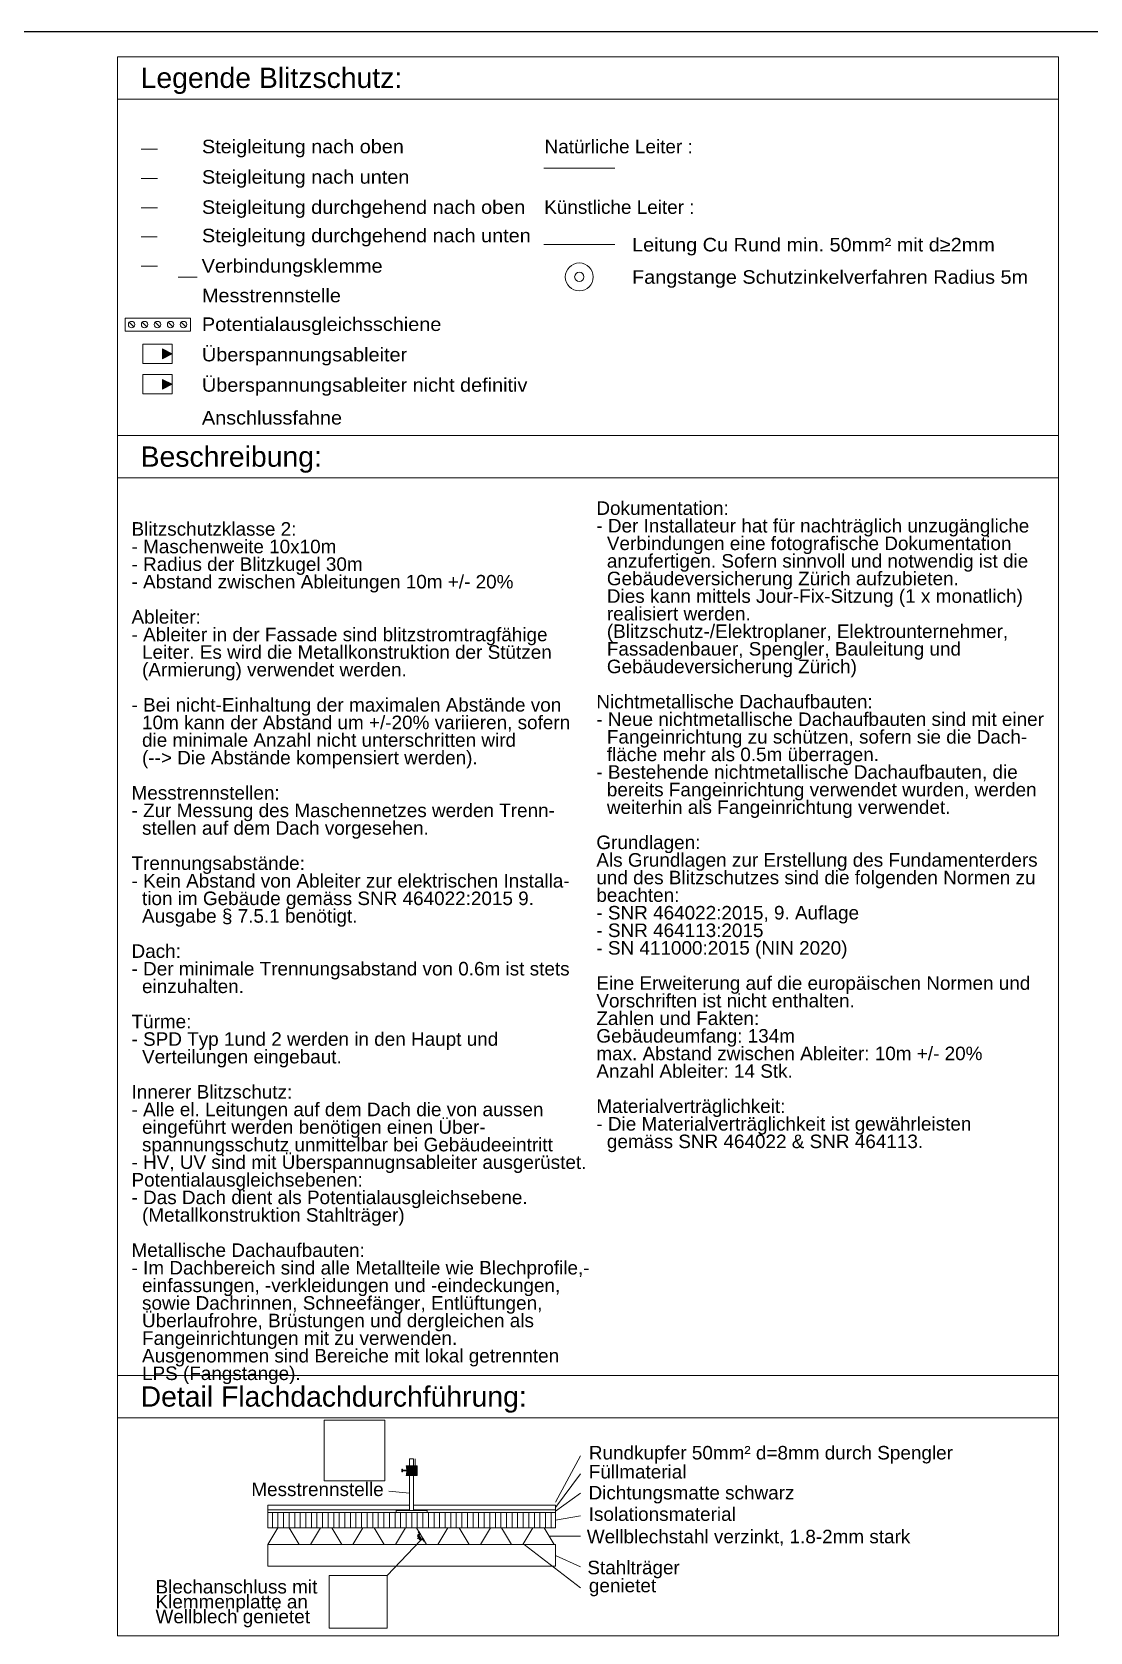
# Model space of a CAD drawing. Extents: x -1132 to 613, y -179 to 712.
# Drawn here: x 185.3 to 398.9, y 142.4 to 465.5 of the extents above; entities that cross this region are included whole.
import ezdxf
from ezdxf.lldxf.tags import DXFTag

# ---------------------------------------------------------------- set-up
doc = ezdxf.new("R2010")
doc.units = 0
doc.layers.get('0').update_dxf_attribs({"lineweight": 13})
for name, color, linetype, lineweight, true_color in [('EL01_WAN_Blechanschluss mit Klemmenplatte', 1, 'Continuous', 13, 0xff0000), ('EL01_WAN_Blitzschutz_natürlicher _Leiter', 3, 'Continuous', 13, 0x00ff00), ('EL01_WAN_Flachdachdurchführung', 9, 'Continuous', 13, 0x808080), ('EL01_WAN_Geometrie', 3, 'Continuous', 13, 0x00ff00), ('EL01_WAN_Geometrie-A0GYANLHE9', 3, 'Continuous', 13, 0x00ff00), ('EL01_WAN_künst_Leiter', 1, 'Continuous', 13, 0xff0000), ('EL01_WAN_Maschennetz', 1, 'Continuous', 13, 0xff0000), ('EL01_WAN_Ringerder', 1, 'Continuous', 13, 0xff0000), ('EL01_WAN_Schutzwinkelverfahren', 4, 'Continuous', 13, 0x00ffff), ('EL01_WAN_Starkstrom-A0GYANLME9', 1, 'Continuous', 13, 0xff0000), ('EL01_WAN_Text-A0GYANLIE9', 2, 'Continuous', 13, 0xffff00), ('EL01_WAN_Venti', 1, 'Continuous', 13, 0xff0000), ('EL01_WANX_Bitmap', 1, 'Continuous', 13, 0xff0000), ('Füllmaterial', 7, 'Continuous', 13, 0xff6600), ('Isolation', 4, 'Continuous', 13, 0x00ffff), ('Rippendecke', 6, 'Continuous', 13, 0xff00ff), ('Stahlträger', 3, 'Continuous', 13, 0x00ff00)]:
    doc.layers.add(name, color=color, linetype=linetype, lineweight=lineweight, true_color=true_color)
for name, color, linetype, lineweight in [('EL01_WAN_Innerer Kreis Fangstange', 7, 'Continuous', 13), ('EL01_WAN_Text', 7, 'Continuous', 13), ('Matte Isolation schwaz', 7, 'Continuous', 13)]:
    doc.layers.add(name, color=color, linetype=linetype, lineweight=lineweight)
doc.styles.get("Standard").update_dxf_attribs({"font": 'arial.ttf'})
tags = doc.linetypes.add('ACAD_ISO03W100', pattern=[30, 12, -18]).pattern_tags.tags
tags[6:7] = [DXFTag(74, 4), DXFTag(75, 0), DXFTag(340, '0'), DXFTag(46, 0.0), DXFTag(50, 0.0), DXFTag(44, 0.0), DXFTag(45, 0.0)]
tags[4:5] = [DXFTag(74, 4), DXFTag(75, 0), DXFTag(340, '0'), DXFTag(46, 0.0), DXFTag(50, 0.0), DXFTag(44, 0.0), DXFTag(45, 0.0)]
picture_1 = doc.add_image_def('image1.png', size_in_pixel=(289, 288))
picture_2 = doc.add_image_def('image4.png', size_in_pixel=(362, 331))

# ---------------------------------------------------------------- blocks, each defined once
blk = doc.blocks.new('Polygon-A0ULN87BQT', base_point=(232.93, 163.41))
at = {"color": 0, "linetype": 'ByBlock', "lineweight": -2, "ltscale": 0.13}
for p, q in [((232.93, 163.41), (232.93, 166.47)), ((232.93, 166.47), (290.99, 166.47)), ((290.99, 166.47), (290.99, 163.41)), ((290.99, 163.41), (232.93, 163.41))]:
    blk.add_line(p, q, dxfattribs=at)
blk = doc.blocks.new('Polygon-A0ULN87LQT', base_point=(263.37, 161.12))
at = {"color": 0, "linetype": 'ByBlock', "lineweight": -2, "ltscale": 0.13}
for p, q in [((263.37, 161.81), (263.44, 161.85)), ((263.78, 161.12), (263.37, 161.81)), ((263.44, 161.85), (263.85, 161.17)), ((263.85, 161.17), (263.78, 161.12))]:
    blk.add_line(p, q, dxfattribs=at)
blk = doc.blocks.new('Schraffur-A0ULN88DQT', base_point=(211.63, 399.54))
at = {"color": 0, "linetype": 'ByBlock', "lineweight": -2, "ltscale": 0.13}
blk.add_solid([(213.59, 400.53), (211.63, 399.54), (211.63, 401.51)], dxfattribs=at)
blk = doc.blocks.new('Schraffur-A0ULN89LQT', base_point=(260.83, 173.98))
at = {"linetype": 'ByBlock', "lineweight": -2, "ltscale": 0.13}
blk.add_hatch(color=0, dxfattribs=at).paths.add_polyline_path([(263.05, 175.94), (263.05, 173.98), (260.83, 173.98), (260.87, 174.14), (260.9, 174.3), (260.93, 174.46), (260.95, 174.62), (260.96, 174.78), (260.97, 174.94), (260.96, 175.11), (260.95, 175.28), (260.93, 175.44), (260.91, 175.61), (260.87, 175.77), (260.83, 175.94)])
blk = doc.blocks.new('Polygon-A0ULN89VQT', base_point=(202.58, 141.6))
at = {"color": 0, "linetype": 'ByBlock', "lineweight": -2, "ltscale": 0.13}
for p, q in [((202.58, 141.6), (202.58, 194.16)), ((202.58, 194.16), (392.58, 194.16)), ((392.58, 194.16), (392.58, 141.6)), ((392.58, 141.6), (202.58, 141.6))]:
    blk.add_line(p, q, dxfattribs=at)
blk = doc.blocks.new('Polygon-A0ULN8B1QT', base_point=(202.58, 384.02))
at = {"color": 0, "linetype": 'ByBlock', "lineweight": -2, "ltscale": 0.13}
for p, q in [((202.58, 384.02), (202.58, 460.53)), ((202.58, 460.53), (392.58, 460.53)), ((392.58, 460.53), (392.58, 384.02)), ((392.58, 384.02), (202.58, 384.02))]:
    blk.add_line(p, q, dxfattribs=at)
blk = doc.blocks.new('Polygon-A0ULN8B5QT', base_point=(263.1, 160.68))
at = {"color": 0, "linetype": 'ByBlock', "lineweight": -2, "ltscale": 0.13}
for p, q in [((263.1, 161.92), (263.53, 162.18)), ((263.74, 160.85), (263.1, 161.92)), ((263.27, 162.6), (263.4, 162.68)), ((263.53, 162.18), (263.27, 162.6)), ((263.73, 162.13), (263.32, 161.89)), ((263.32, 161.89), (263.82, 161.06)), ((263.4, 162.68), (263.73, 162.13)), ((264.17, 161.1), (263.74, 160.85)), ((263.82, 161.06), (264.22, 161.3)), ((264.42, 160.68), (264.17, 161.1)), ((264.22, 161.3), (264.55, 160.75)), ((264.55, 160.75), (264.42, 160.68))]:
    blk.add_line(p, q, dxfattribs=at)
blk = doc.blocks.new('Polygon-A0ULN8CFQT', base_point=(262.3, 166.47))
at = {"color": 0, "linetype": 'ByBlock', "lineweight": -2, "ltscale": 0.13}
for p, q in [((262.3, 167.03), (290.99, 167.03)), ((262.3, 166.86), (262.3, 167.03)), ((265.07, 166.86), (262.3, 166.86)), ((265.07, 166.47), (265.07, 166.86)), ((290.99, 166.47), (265.07, 166.47)), ((290.99, 166.47), (290.99, 167.03))]:
    blk.add_line(p, q, dxfattribs=at)
blk = doc.blocks.new('Polygon-A0ULN8D1QT', base_point=(263.16, 161.21))
at = {"color": 0, "linetype": 'ByBlock', "lineweight": -2, "ltscale": 0.13}
for p, q in [((263.16, 161.27), (263.33, 161.37)), ((263.19, 161.21), (263.16, 161.27)), ((263.36, 161.31), (263.19, 161.21)), ((263.33, 161.37), (263.36, 161.31))]:
    blk.add_line(p, q, dxfattribs=at)
blk = doc.blocks.new('Polygon-A0ULN8D3QT', base_point=(202.58, 194.16))
at = {"color": 0, "linetype": 'ByBlock', "lineweight": -2, "ltscale": 0.13}
for p, q in [((202.58, 194.16), (202.58, 384.02)), ((202.58, 384.02), (392.58, 384.02)), ((392.58, 384.02), (392.58, 194.16)), ((392.58, 194.16), (202.58, 194.16))]:
    blk.add_line(p, q, dxfattribs=at)
blk = doc.blocks.new('Polygon-A0ULN8ERQT', base_point=(232.93, 166.47))
at = {"color": 0, "linetype": 'ByBlock', "lineweight": -2, "ltscale": 0.13}
for p, q in [((232.93, 167.03), (261.54, 167.03)), ((232.93, 166.47), (232.93, 167.03)), ((232.93, 166.47), (258.85, 166.47)), ((258.85, 166.86), (261.54, 166.86)), ((258.85, 166.47), (258.85, 166.86)), ((261.54, 167.03), (261.54, 166.86))]:
    blk.add_line(p, q, dxfattribs=at)
blk = doc.blocks.new('Polygon-A0ULN8FDQT', base_point=(232.93, 155.65))
at = {"color": 0, "linetype": 'ByBlock', "lineweight": -2, "ltscale": 0.13}
for p, q in [((232.93, 155.65), (232.93, 160.02)), ((232.93, 160.02), (290.99, 160.02)), ((290.99, 160.02), (290.99, 155.65)), ((290.99, 155.65), (232.93, 155.65))]:
    blk.add_line(p, q, dxfattribs=at)
blk = doc.blocks.new('Polygon-A0ULN8G1QT', base_point=(262.3, 167.03))
at = {"color": 0, "linetype": 'ByBlock', "lineweight": -2, "ltscale": 0.13}
for p, q in [((262.3, 167.99), (290.99, 167.99)), ((262.3, 167.99), (262.3, 167.03)), ((290.99, 167.03), (262.3, 167.03)), ((290.99, 167.99), (290.99, 167.03))]:
    blk.add_line(p, q, dxfattribs=at)
blk = doc.blocks.new('Polygon-A0ULN8G7QT', base_point=(263.14, 161))
at = {"color": 0, "linetype": 'ByBlock', "lineweight": -2, "ltscale": 0.13}
for p, q in [((263.14, 161.69), (263.21, 161.73)), ((263.55, 161), (263.14, 161.69)), ((263.21, 161.73), (263.62, 161.04)), ((263.62, 161.04), (263.55, 161))]:
    blk.add_line(p, q, dxfattribs=at)
blk = doc.blocks.new('Polygon-A0ULN8GHQT', base_point=(232.93, 167.03))
at = {"color": 0, "linetype": 'ByBlock', "lineweight": -2, "ltscale": 0.13}
for p, q in [((232.93, 167.03), (232.93, 167.99)), ((232.93, 167.99), (261.54, 167.99)), ((261.54, 167.03), (232.93, 167.03)), ((261.54, 167.99), (261.54, 167.03))]:
    blk.add_line(p, q, dxfattribs=at)
blk = doc.blocks.new('Schraffur-A0ULN8GLQT', base_point=(211.63, 393.41))
at = {"color": 0, "linetype": 'ByBlock', "lineweight": -2, "ltscale": 0.13}
blk.add_solid([(213.59, 394.39), (211.63, 393.41), (211.63, 395.37)], dxfattribs=at)

msp = doc.modelspace()

# ---------------------------------------------------------------- linework, layer by layer
at = {"color": 0, "linetype": 'ByBlock', "lineweight": -2, "ltscale": 0.13}
msp.add_line((607.58, 465.53), (-1132.42, 465.53), dxfattribs=at)
at = {"layer": 'EL01_WAN_Blitzschutz_natürlicher _Leiter', "ltscale": 0.13}
for p, q in [((302.98, 438.03), (288.61, 438.03)), ((204.08, 405.12), (204.08, 407.74)), ((217.26, 407.74), (204.08, 407.74)), ((217.26, 405.12), (217.26, 407.74)), ((204.08, 405.12), (217.26, 405.12)), ((205.4, 406.43), (204.93, 406.89)), ((205.86, 405.96), (205.4, 406.43)), ((208.02, 406.43), (207.56, 406.89)), ((208.48, 405.96), (208.02, 406.43)), ((210.64, 406.43), (210.18, 406.89)), ((211.11, 405.96), (210.64, 406.43)), ((213.27, 406.43), (212.8, 406.89)), ((213.73, 405.96), (213.27, 406.43)), ((215.89, 406.43), (215.43, 406.89)), ((216.35, 405.96), (215.89, 406.43))]:
    msp.add_line(p, q, dxfattribs=at)
at = {"layer": 'EL01_WAN_Blitzschutz_natürlicher _Leiter', "ltscale": 0.13, "extrusion": (0, 0, -1)}
for centre in [(-205.4, 406.43, 30.06), (-208.02, 406.43, 30.06), (-210.64, 406.43, 30.06), (-213.27, 406.43, 30.06), (-215.89, 406.43, 30.06)]:
    msp.add_circle(centre, 0.656, dxfattribs=at)
at = {"layer": 'EL01_WAN_Flachdachdurchführung', "ltscale": 0.13}
for p, q in [((260.11, 175.21), (259.98, 175.21)), ((259.98, 174.71), (259.98, 175.21)), ((260.11, 174.71), (259.98, 174.71)), ((260.11, 175.02), (260.11, 175.21)), ((260.11, 175.02), (260.11, 174.9)), ((260.97, 175.02), (260.11, 175.02)), ((260.11, 174.9), (260.11, 174.71)), ((260.11, 174.9), (260.97, 174.9)), ((263.05, 175.94), (260.83, 175.94)), ((261.54, 177.35), (261.54, 175.94)), ((261.54, 177.35), (262.3, 177.35)), ((262.3, 177.35), (262.3, 175.94)), ((263.05, 173.98), (263.05, 175.94)), ((260.83, 173.98), (263.05, 173.98)), ((261.54, 166.86), (261.54, 173.98)), ((262.3, 166.86), (262.3, 173.98)), ((258.85, 166.86), (258.85, 166.47)), ((265.07, 166.86), (258.85, 166.86)), ((258.85, 166.47), (265.07, 166.47)), ((265.07, 166.47), (265.07, 166.86))]:
    msp.add_line(p, q, dxfattribs=at)
msp.add_spline([(260.83, 175.94, 730.67), (260.97, 174.94, 730.67), (260.83, 173.98, 730.67)], degree=3, dxfattribs=at)
at = {"layer": 'EL01_WAN_Geometrie-A0GYANLHE9', "ltscale": 0.13}
for p, q in [((202.58, 451.96), (392.58, 451.96)), ((202.58, 375.45), (392.58, 375.45)), ((202.58, 185.6), (392.58, 185.6))]:
    msp.add_line(p, q, dxfattribs=at)
at = {"layer": 'EL01_WAN_Innerer Kreis Fangstange', "ltscale": 0.13}
msp.add_circle((295.8, 416.06), 0.935, dxfattribs=at)
at = {"layer": 'EL01_WAN_künst_Leiter', "linetype": 'ACAD_ISO03W100', "ltscale": 0.065}
for p, q in [((210.64, 441.84), (207.36, 441.84)), ((210.64, 435.94), (207.36, 435.94)), ((210.64, 430.04), (207.36, 430.04)), ((210.58, 424.18), (207.31, 424.18)), ((210.64, 418.23), (207.36, 418.23))]:
    msp.add_line(p, q, dxfattribs=at)
at = {"layer": 'EL01_WAN_Maschennetz', "ltscale": 0.13}
msp.add_spline([(262.67, 175.94, 730.67), (262.67, 176.64, 730.67), (262.67, 177.35, 730.67)], degree=3, dxfattribs=at)
at = {"layer": 'EL01_WAN_Ringerder', "ltscale": 0.13}
msp.add_line((302.98, 422.59), (288.61, 422.59), dxfattribs=at)
at = {"layer": 'EL01_WAN_Schutzwinkelverfahren', "ltscale": 0.13}
msp.add_circle((295.8, 416.06), 2.82, dxfattribs=at)
at = {"layer": 'EL01_WAN_Starkstrom-A0GYANLME9', "lineweight": 13, "ltscale": 0.13}
for p, q in [((207.69, 402.49), (213.59, 402.49)), ((207.69, 398.56), (207.69, 402.49)), ((211.63, 399.54), (211.63, 401.51)), ((213.59, 400.53), (211.63, 401.51)), ((213.59, 402.49), (213.59, 398.56)), ((213.59, 398.56), (207.69, 398.56)), ((211.63, 399.54), (213.59, 400.53))]:
    msp.add_line(p, q, dxfattribs=at)
at = {"layer": 'EL01_WAN_Starkstrom-A0GYANLME9', "color": 9, "lineweight": 13, "ltscale": 0.13, "true_color": 0xc0c0c0}
for p, q in [((207.69, 396.36), (213.59, 396.36)), ((207.69, 392.42), (207.69, 396.36)), ((211.63, 393.41), (211.63, 395.37)), ((213.59, 394.39), (211.63, 395.37)), ((211.63, 393.41), (213.59, 394.39)), ((213.59, 396.36), (213.59, 392.42)), ((213.59, 392.42), (207.69, 392.42))]:
    msp.add_line(p, q, dxfattribs=at)
at = {"layer": 'EL01_WAN_Text-A0GYANLIE9', "ltscale": 0.13}
for p, q in [((290.99, 168.6), (296.07, 177.93)), ((290.99, 167.51), (296.07, 174.3)), ((257.34, 170.77), (261.54, 170.42)), ((290.99, 166.75), (296.07, 170.37)), ((290.99, 164.94), (296.07, 165.83)), ((289.71, 161.71), (296.07, 161.68)), ((257, 153.79), (263.74, 160.85)), ((296.07, 151.28), (284.65, 160.02)), ((290.99, 157.83), (296.07, 155.53))]:
    msp.add_line(p, q, dxfattribs=at)
at = {"layer": 'EL01_WAN_Venti', "ltscale": 0.13}
msp.add_line((218.64, 416), (214.78, 416), dxfattribs=at)
at = {"layer": 'Isolation', "ltscale": 0.13}
for p, q in [((233.82, 166.47), (233.82, 163.41)), ((234.95, 166.47), (234.95, 163.41)), ((236.08, 166.47), (236.08, 163.41)), ((237.2, 166.47), (237.2, 163.41)), ((238.33, 166.47), (238.33, 163.41)), ((239.45, 166.47), (239.45, 163.41)), ((240.58, 166.47), (240.58, 163.41)), ((241.7, 166.47), (241.7, 163.41)), ((242.83, 166.47), (242.83, 163.41)), ((243.95, 166.47), (243.95, 163.41)), ((245.08, 166.47), (245.08, 163.41)), ((246.21, 166.47), (246.21, 163.41)), ((247.33, 166.47), (247.33, 163.41)), ((248.46, 166.47), (248.46, 163.41)), ((249.58, 166.47), (249.58, 163.41)), ((250.71, 166.47), (250.71, 163.41)), ((251.83, 166.47), (251.83, 163.41)), ((252.96, 166.47), (252.96, 163.41)), ((254.08, 166.47), (254.08, 163.41)), ((255.21, 166.47), (255.21, 163.41)), ((256.34, 166.47), (256.34, 163.41)), ((257.46, 166.47), (257.46, 163.41)), ((258.59, 166.47), (258.59, 163.41)), ((259.71, 166.47), (259.71, 163.41)), ((260.84, 166.47), (260.84, 163.41)), ((261.96, 166.47), (261.96, 163.41)), ((263.09, 166.47), (263.09, 163.41)), ((264.21, 166.47), (264.21, 163.41)), ((265.34, 166.47), (265.34, 163.41)), ((266.47, 166.47), (266.47, 163.41)), ((267.59, 166.47), (267.59, 163.41)), ((268.72, 166.47), (268.72, 163.41)), ((269.84, 166.47), (269.84, 163.41)), ((270.97, 166.47), (270.97, 163.41)), ((272.09, 166.47), (272.09, 163.41)), ((273.22, 166.47), (273.22, 163.41)), ((274.34, 166.47), (274.34, 163.41)), ((275.47, 166.47), (275.47, 163.41)), ((276.6, 166.47), (276.6, 163.41)), ((277.72, 166.47), (277.72, 163.41)), ((278.85, 166.47), (278.85, 163.41)), ((279.97, 166.47), (279.97, 163.41)), ((281.1, 166.47), (281.1, 163.41)), ((282.22, 166.47), (282.22, 163.41)), ((283.35, 166.47), (283.35, 163.41)), ((284.47, 166.47), (284.47, 163.41)), ((285.6, 166.47), (285.6, 163.41)), ((286.73, 166.47), (286.73, 163.41)), ((287.85, 166.47), (287.85, 163.41)), ((288.98, 166.47), (288.98, 163.41)), ((290.1, 166.47), (290.1, 163.41))]:
    msp.add_line(p, q, dxfattribs=at)
at = {"layer": 'Rippendecke', "ltscale": 0.13}
msp.add_lwpolyline([(232.93, 160.02), (234.95, 163.41), (237.22, 163.41), (239.24, 160.02), (241.51, 160.02), (243.53, 163.41), (245.8, 163.41), (247.82, 160.02), (250.09, 160.02), (252.11, 163.41), (254.38, 163.41), (256.4, 160.02), (258.67, 160.02), (260.69, 163.41), (262.96, 163.41), (264.98, 160.02), (267.25, 160.02), (269.27, 163.41), (271.54, 163.41), (273.56, 160.02), (275.83, 160.02), (277.85, 163.41), (280.12, 163.41), (282.14, 160.02), (284.41, 160.02), (286.43, 163.41), (288.7, 163.41), (290.72, 160.02)], dxfattribs=at)

# ---------------------------------------------------------------- block references
at = {"layer": 'EL01_WAN_Blechanschluss mit Klemmenplatte', "ltscale": 0.13}
for name, p in [('Polygon-A0ULN8B5QT', (263.1, 160.68)), ('Polygon-A0ULN8G7QT', (263.14, 161)), ('Polygon-A0ULN87LQT', (263.37, 161.12)), ('Polygon-A0ULN8D1QT', (263.16, 161.21))]:
    msp.add_blockref(name, p, dxfattribs=at)
at = {"layer": 'EL01_WAN_Flachdachdurchführung', "ltscale": 0.13}
msp.add_blockref('Schraffur-A0ULN89LQT', (260.83, 173.98), dxfattribs=at)
at = {"layer": 'EL01_WAN_Geometrie', "ltscale": 0.13}
for name, p in [('Polygon-A0ULN8B1QT', (202.58, 384.02)), ('Polygon-A0ULN8D3QT', (202.58, 194.16)), ('Polygon-A0ULN89VQT', (202.58, 141.6))]:
    msp.add_blockref(name, p, dxfattribs=at)
at = {"layer": 'EL01_WAN_Starkstrom-A0GYANLME9', "ltscale": 0.13}
msp.add_blockref('Schraffur-A0ULN88DQT', (211.63, 399.54), dxfattribs=at)
at = {"layer": 'EL01_WAN_Starkstrom-A0GYANLME9', "color": 9, "ltscale": 0.13, "true_color": 0xc0c0c0}
msp.add_blockref('Schraffur-A0ULN8GLQT', (211.63, 393.41), dxfattribs=at)
at = {"layer": 'Füllmaterial', "ltscale": 0.13}
for name, p in [('Polygon-A0ULN8GHQT', (232.93, 167.03)), ('Polygon-A0ULN8G1QT', (262.3, 167.03))]:
    msp.add_blockref(name, p, dxfattribs=at)
at = {"layer": 'Isolation', "ltscale": 0.13}
msp.add_blockref('Polygon-A0ULN87BQT', (232.93, 163.41), dxfattribs=at)
at = {"layer": 'Matte Isolation schwaz', "ltscale": 0.13}
for name, p in [('Polygon-A0ULN8ERQT', (232.93, 166.47)), ('Polygon-A0ULN8CFQT', (262.3, 166.47))]:
    msp.add_blockref(name, p, dxfattribs=at)
at = {"layer": 'Stahlträger', "ltscale": 0.13}
msp.add_blockref('Polygon-A0ULN8FDQT', (232.93, 155.65), dxfattribs=at)

# ---------------------------------------------------------------- texts
at = {"layer": 'EL01_WAN_Geometrie-A0GYANLHE9', "ltscale": 0.13, "char_height": 4.0988, "attachment_point": 1, "line_spacing_factor": 1.002}
for s, insert in [('{\\fArial;Legende Blitzschutz:}', (207.22, 458.33)), ('{\\fArial;Beschreibung:}', (207.22, 381.82)), ('{\\fArial;Detail Flachdachdurchführung:}', (207.22, 191.97))]:
    msp.add_mtext(s, dxfattribs=dict(at, insert=insert))
at = {"layer": 'EL01_WAN_Text', "ltscale": 0.13, "char_height": 2.7326, "attachment_point": 1}
for s, insert, line_spacing_factor in [('{\\W1.05;\\fArial;Steigleitung nach oben}', (219.6, 443.76), 1.002), ('{\\fArial;Natürliche Leiter :}', (288.79, 443.76), 1.002), ('{\\W1.05;\\fArial;Steigleitung nach unten}', (219.6, 437.62), 1.002), ('{\\W1.05;\\fArial;Steigleitung durchgehend nach oben}', (219.6, 431.53), 1.002), ('{\\fArial;Künstliche Leiter :}', (288.73, 431.53), 1.002), ('{\\W1.05;\\fArial;Steigleitung durchgehend nach unten}', (219.6, 425.78), 1.002), ('{\\W1.05;\\fArial;Leitung Cu Rund min. 50mm² mit d≥2mm}', (306.46, 423.94), 1.002), ('{\\W1.05;\\fArial;Verbindungsklemme}', (219.55, 419.65), 1.002), ('{\\W1.05;\\fArial;Fangstange Schutzinkelverfahren Radius 5m}', (306.46, 417.41), 1.002), ('{\\W1.05;\\fArial;Messtrennstelle}', (219.6, 413.67), 1.002), ('{\\W1.05;\\fArial;Potentialausgleichsschiene}', (219.6, 407.87), 1.002), ('{\\W1.05;\\fArial;Überspannungsableiter}', (219.6, 401.73), 1.002), ('{\\W1.05;\\fArial;Überspannungsableiter nicht definitiv}', (219.6, 395.6), 1.002), ('{\\W1.05;\\fArial;Anschlussfahne}', (219.6, 388.98), 1.002), ('{\\fArial;\\PDokumentation:\\P- Der Installateur hat für nachträglich unzugängliche \\P  Verbindungen eine fotografische Dokumentation \\P  anzufertigen. Sofern sinnvoll und notwendig ist die \\P  Gebäudeversicherung Zürich aufzubieten. \\P  Dies kann mittels Jour-Fix-Sitzung (1 x monatlich) \\P  realisiert werden. \\P  (Blitzschutz-/Elektroplaner, Elektrounternehmer, \\P  Fassadenbauer, Spengler, Bauleitung und\\P  Gebäudeversicherung Zürich)\\P  \\PNichtmetallische Dachaufbauten:\\P- Neue nichtmetallische Dachaufbauten sind mit einer \\P  Fangeinrichtung zu schützen, sofern sie die Dach-\\P  fläche mehr als 0.5m überragen.\\P- Bestehende nichtmetallische Dachaufbauten, die \\P  bereits Fangeinrichtung verwendet wurden, werden \\P  weiterhin als Fangeinrichtung verwendet.\\P\\PGrundlagen:\\PAls Grundlagen zur Erstellung des Fundamenterders \\Pund des Blitzschutzes sind die folgenden Normen zu \\Pbeachten: \\P- SNR 464022:2015, 9. Auflage\\P- SNR 464113:2015\\P- SN 411000:2015 (NIN 2020)\\P\\PEine Erweiterung auf die europäischen Normen und \\PVorschriften ist nicht enthalten.\\PZahlen und Fakten:\\PGebäudeumfang: 134m\\Pmax. Abstand zwischen Ableiter: 10m +/- 20%\\PAnzahl Ableiter: 14 Stk.\\P\\PMaterialverträglichkeit:\\P- Die Materialverträglichkeit ist gewährleisten\\P  gemäss SNR 464022 & SNR 464113.}', (299.25, 374.28), 0.78), ('{\\fArial;\\P\\PBlitzschutzklasse 2:\\P- Maschenweite 10x10m\\P- Radius der Blitzkugel 30m\\P- Abstand zwischen Ableitungen 10m +/- 20%\\P \\PAbleiter:\\P- Ableiter in der Fassade sind blitzstromtragfähige \\P  Leiter. Es wird die Metallkonstruktion der Stützen \\P  (Armierung) verwendet werden.  \\P \\P- Bei nicht-Einhaltung der maximalen Abstände von \\P  10m kann der Abstand um +/-20% variieren, sofern \\P  die minimale Anzahl nicht unterschritten wird \\P  (--> Die Abstände kompensiert werden).\\P\\PMesstrennstellen:\\P- Zur Messung des Maschennetzes werden Trenn- \\P  stellen auf dem Dach vorgesehen. \\P\\PTrennungsabstände:\\P- Kein Abstand von Ableiter zur elektrischen Installa- \\P  tion im Gebäude gemäss SNR 464022:2015 9.\\P  Ausgabe § 7.5.1 benötigt.\\P\\PDach:\\P- Der minimale Trennungsabstand von 0.6m ist stets \\P  einzuhalten.\\P\\PTürme:\\P- SPD Typ 1und 2 werden in den Haupt und \\P  Verteilungen eingebaut.\\P\\PInnerer Blitzschutz:\\P- Alle el. Leitungen auf dem Dach die von aussen \\P  eingeführt werden benötigen einen Über- \\P  spannungsschutz unmittelbar bei Gebäudeeintritt \\P- HV, UV sind mit Überspannugnsableiter ausgerüstet.\\PPotentialausgleichsebenen:\\P- Das Dach dient als Potentialausgleichsebene. \\P  (Metallkonstruktion Stahlträger)\\P\\PMetallische Dachaufbauten:\\P- Im Dachbereich sind alle Metallteile wie Blechprofile,- \\P  einfassungen, -verkleidungen und -eindeckungen, \\P  sowie Dachrinnen, Schneefänger, Entlüftungen,\\P  Überlaufrohre, Brüstungen und dergleichen als\\P  Fangeinrichtungen mit zu verwenden.\\P  Ausgenommen sind Bereiche mit lokal getrennten \\P  LPS (Fangstange).}', (205.38, 373.63), 0.78), ('{\\fArial;Rundkupfer 50mm² d=8mm durch Spengler}', (297.74, 179.93), 1.002), ('{\\fArial;Füllmaterial}', (297.72, 176.09), 1.002), ('{\\fArial;Dichtungsmatte schwarz}', (297.67, 171.86), 1.002), ('{\\fArial;Isolationsmaterial}', (297.71, 167.53), 1.002), ('{\\fArial;Wellblechstahl verzinkt, 1.8-2mm stark}', (297.32, 163), 1.002), ('{\\fArial;Stahlträger}', (297.43, 156.75), 1.002), ('{\\fArial;Blechanschluss mit\\PKlemmenplatte an \\PWellblech genietet}', (210.23, 152.86), 0.66), ('{\\fArial;genietet}', (297.74, 153.11), 1.002)]:
    msp.add_mtext(s, dxfattribs=dict(at, insert=insert, line_spacing_factor=line_spacing_factor))
at = {"layer": 'EL01_WAN_Text', "lineweight": 13, "ltscale": 0.13, "insert": (229.57, 172.54, 30.06), "char_height": 2.7326, "attachment_point": 1, "line_spacing_factor": 1.002}
msp.add_mtext('{\\fArial;Messtrennstelle}', dxfattribs=at)

# ---------------------------------------------------------------- pictures from other files: only their frames are drawn
at = {"layer": 'EL01_WANX_Bitmap', "ltscale": 0.13}
image = msp.add_image(picture_1, insert=(244.25, 172.91), size_in_units=(12.26, 12.21), dxfattribs=at)
image.dxf.flags = 7
image = msp.add_image(picture_2, insert=(245.31, 143.1), size_in_units=(11.69, 10.69), dxfattribs=at)
image.dxf.flags = 7

doc.saveas('drawing.dxf')
